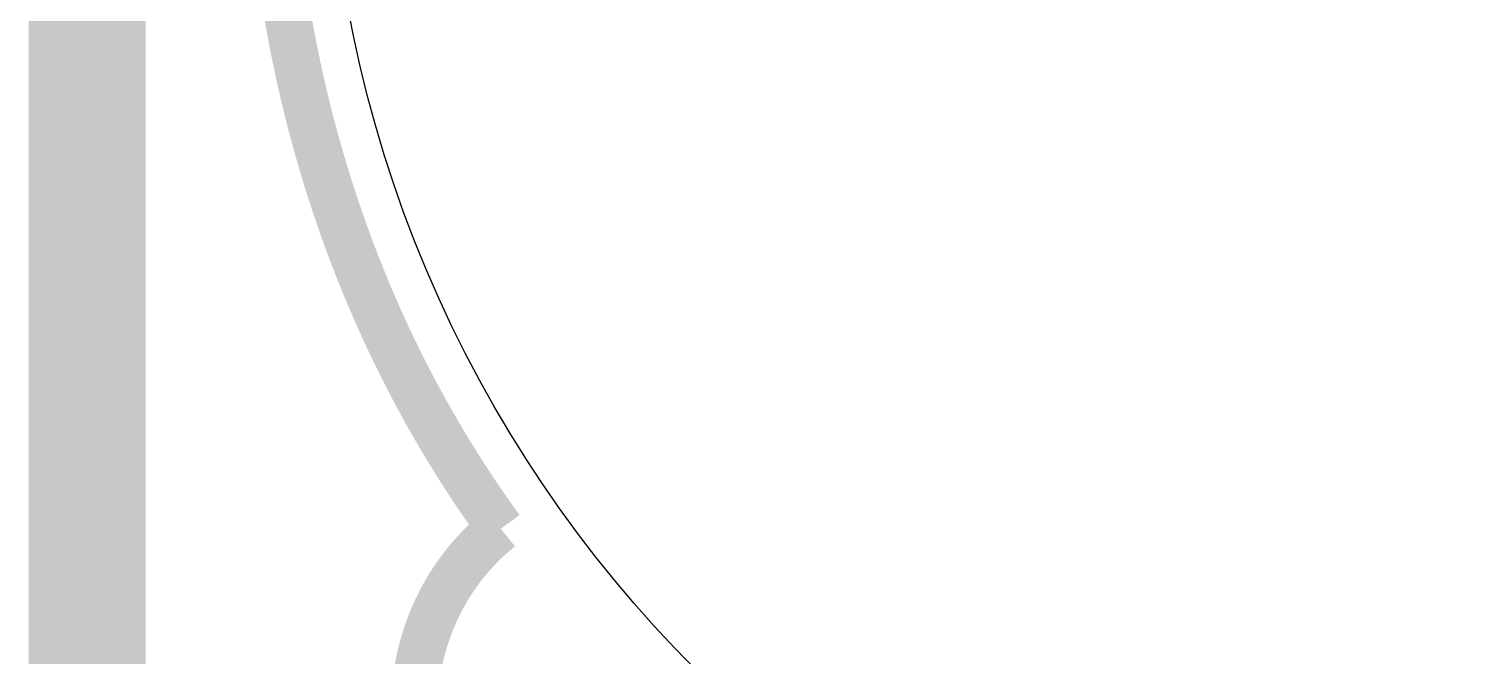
# Model space of a CAD drawing. Header units: inches. Extents: x 15 to 148, y 10 to 111.
# Drawn here: x 141.981 to 142.535, y 101.795 to 102.037 of the extents above; entities that cross this region are included whole.
import ezdxf

# ---------------------------------------------------------------- set-up
doc = ezdxf.new("R2010")
doc.units = ezdxf.units.IN
doc.header["$MEASUREMENT"] = 0
doc.layers.add('BLK_12AWG', color=7, linetype='Continuous')

# ---------------------------------------------------------------- blocks, each defined once
blk = doc.blocks.new('CEGHSD')
at = {"const_width": 0.008}
for points in [[(136.3644956324227, 102.0403390034614), (136.3644956324227, 100.6072680034614)], [(136.3644956324227, 102.0403390034614), (136.3644956324227, 100.6072680034614)], [(136.3644956324227, 102.0403390034614), (136.3644956324227, 100.6072680034614)], [(136.3706366324227, 101.3135680034614), (136.3706366324227, 101.7844340034614)], [(136.3706366324227, 101.3135680034614), (136.3706366324227, 101.7844340034614)], [(136.3706366324227, 101.3135680034614), (136.3706366324227, 101.7844340034614)], [(136.3764716324227, 101.6596230034614), (136.3764716324227, 100.2029300034614)], [(136.3764716324227, 101.6596230034614), (136.3764716324227, 100.2029300034614)], [(136.3764716324227, 101.6596230034614), (136.3764716324227, 100.2029300034614)], [(136.4411746324227, 101.4211240034614), (136.4410266324227, 101.4213270034614), (136.4408786324227, 101.4215300034614), (136.4407316324227, 101.4217340034614), (136.4405846324227, 101.4219380034614), (136.4404376324227, 101.4221420034614), (136.4402906324227, 101.4223460034614), (136.4401446324227, 101.4225500034614), (136.4399986324227, 101.4227550034614), (136.4398526324227, 101.4229600034614), (136.4397066324227, 101.4231650034614), (136.4395606324227, 101.4233700034614), (136.4394156324227, 101.4235760034614), (136.4391256324227, 101.4239880034614), (136.4388376324227, 101.4244000034614), (136.4386936324227, 101.4246070034614), (136.4385496324227, 101.4248140034614), (136.4384066324227, 101.4250210034614), (136.4382626324227, 101.4252280034614), (136.4381196324227, 101.4254360034614), (136.4379766324227, 101.4256440034614), (136.4378346324227, 101.4258520034614), (136.4376926324227, 101.4260600034614), (136.4375506324227, 101.4262680034614), (136.4374086324227, 101.4264770034614), (136.4372676324227, 101.4266860034614), (136.4371256324227, 101.4268950034614), (136.4369846324227, 101.4271040034614), (136.4368436324227, 101.4273140034614), (136.4367036324227, 101.4275240034614), (136.4365636324227, 101.4277330034614), (136.4362836324227, 101.4281540034614), (136.4360046324227, 101.4285760034614), (136.4358656324227, 101.4287870034614), (136.4357266324227, 101.4289980034614), (136.4355886324227, 101.4292090034614), (136.4354506324227, 101.4294210034614), (136.4353126324227, 101.4296330034614), (136.4351746324227, 101.4298450034614), (136.4350376324227, 101.4300570034614), (136.4348996324227, 101.4302700034614), (136.4347626324227, 101.4304830034614), (136.4346266324227, 101.4306960034614), (136.4344896324227, 101.4309090034614), (136.4343536324227, 101.4311220034614), (136.4342176324227, 101.4313360034614), (136.4340816324227, 101.4315500034614), (136.4339466324227, 101.4317640034614), (136.4338116324227, 101.4319780034614), (136.4336766324227, 101.4321930034614), (136.4335416324227, 101.4324080034614), (136.4334066324227, 101.4326230034614), (136.4332726324227, 101.4328380034614), (136.4330046324227, 101.4332690034614), (136.4327386324227, 101.4337000034614), (136.4326056324227, 101.4339160034614), (136.4324736324227, 101.4341330034614), (136.4323406324227, 101.4343500034614), (136.4322086324227, 101.4345660034614), (136.4320766324227, 101.4347830034614), (136.4319456324227, 101.4350010034614), (136.4318136324227, 101.4352180034614), (136.4316826324227, 101.4354360034614), (136.4315516324227, 101.4356540034614), (136.4314216324227, 101.4358720034614), (136.4312906324227, 101.4360900034614), (136.4311606324227, 101.4363090034614), (136.4309016324227, 101.4367460034614), (136.4306426324227, 101.4371850034614), (136.4305136324227, 101.4374040034614), (136.4303856324227, 101.4376240034614), (136.4302576324227, 101.4378440034614), (136.4301296324227, 101.4380640034614), (136.4300016324227, 101.4382850034614), (136.4298746324227, 101.4385050034614), (136.4297466324227, 101.4387260034614), (136.4296196324227, 101.4389470034614), (136.4294936324227, 101.4391680034614), (136.4293666324227, 101.4393900034614), (136.4291146324227, 101.4398330034614), (136.4289886324227, 101.4400550034614), (136.4288636324227, 101.4402770034614), (136.4287386324227, 101.4405000034614), (136.4286136324227, 101.4407220034614), (136.4284886324227, 101.4409450034614), (136.4283636324227, 101.4411680034614), (136.4282396324227, 101.4413910034614), (136.4281156324227, 101.4416150034614), (136.4279926324227, 101.4418390034614), (136.4278696324227, 101.4420620034614), (136.4277456324227, 101.4422860034614), (136.4276236324227, 101.4425110034614), (136.4273786324227, 101.4429600034614), (136.4271346324227, 101.4434090034614), (136.4270136324227, 101.4436350034614), (136.4268916324227, 101.4438600034614), (136.4267716324227, 101.4440860034614), (136.4266506324227, 101.4443120034614), (136.4265296324227, 101.4445380034614), (136.4264096324227, 101.4447640034614), (136.4262896324227, 101.4449900034614), (136.4261696324227, 101.4452170034614), (136.4259316324227, 101.4456710034614), (136.4256936324227, 101.4461260034614), (136.4255756324227, 101.4463530034614), (136.4254576324227, 101.4465810034614), (136.4253396324227, 101.4468090034614), (136.4252226324227, 101.4470370034614), (136.4251046324227, 101.4472660034614), (136.4249886324227, 101.4474940034614), (136.4248716324227, 101.4477230034614), (136.4247546324227, 101.4479520034614), (136.4246386324227, 101.4481810034614), (136.4245226324227, 101.4484110034614), (136.4244066324227, 101.4486400034614), (136.4242916324227, 101.4488700034614), (136.4241766324227, 101.4491000034614), (136.4240616324227, 101.4493300034614), (136.4239476324227, 101.4495610034614), (136.4238326324227, 101.4497910034614), (136.4236046324227, 101.4502530034614), (136.4233776324227, 101.4507150034614), (136.4232646324227, 101.4509460034614), (136.4231526324227, 101.4511780034614), (136.4230396324227, 101.4514100034614), (136.4229276324227, 101.4516420034614), (136.4227036324227, 101.4521070034614), (136.4224816324227, 101.4525720034614), (136.4223706324227, 101.4528050034614), (136.4222606324227, 101.4530390034614), (136.4221496324227, 101.4532720034614), (136.4220396324227, 101.4535050034614), (136.4218206324227, 101.4539740034614), (136.4216026324227, 101.4544420034614), (136.4214936324227, 101.4546760034614), (136.4213856324227, 101.4549110034614), (136.4212766324227, 101.4551460034614), (136.4211696324227, 101.4553810034614), (136.4210616324227, 101.4556160034614), (136.4209546324227, 101.4558520034614), (136.4208476324227, 101.4560880034614), (136.4207406324227, 101.4563240034614), (136.4206346324227, 101.4565590034614), (136.4205276324227, 101.4567960034614), (136.4204216324227, 101.4570320034614), (136.4203156324227, 101.4572680034614), (136.4201056324227, 101.4577420034614), (136.4198956324227, 101.4582170034614), (136.4197916324227, 101.4584540034614), (136.4196876324227, 101.4586920034614), (136.4195846324227, 101.4589300034614), (136.4194806324227, 101.4591680034614), (136.4193776324227, 101.4594060034614), (136.4192746324227, 101.4596440034614), (136.4191716324227, 101.4598830034614), (136.4190696324227, 101.4601220034614), (136.4189676324227, 101.4603610034614), (136.4188656324227, 101.4606000034614), (136.4187636324227, 101.4608390034614), (136.4186626324227, 101.4610790034614), (136.4184606324227, 101.4615580034614), (136.4182606324227, 101.4620390034614), (136.4181606324227, 101.4622790034614), (136.4180606324227, 101.4625200034614), (136.4179616324227, 101.4627600034614), (136.4178626324227, 101.4630010034614), (136.4176646324227, 101.4634840034614), (136.4174686324227, 101.4639670034614), (136.4172736324227, 101.4644510034614), (136.4170796324227, 101.4649350034614), (136.4169826324227, 101.4651780034614), (136.4168866324227, 101.4654200034614), (136.4167906324227, 101.4656630034614), (136.4166946324227, 101.4659060034614), (136.4165996324227, 101.4661500034614), (136.4165046324227, 101.4663930034614), (136.4164096324227, 101.4666370034614), (136.4163146324227, 101.4668800034614), (136.4162206324227, 101.4671240034614), (136.4161266324227, 101.4673680034614), (136.4160326324227, 101.4676130034614), (136.4159386324227, 101.4678570034614), (136.4157526324227, 101.4683470034614), (136.4155676324227, 101.4688370034614), (136.4153836324227, 101.4693270034614), (136.4152016324227, 101.4698190034614), (136.4151106324227, 101.4700650034614), (136.4150196324227, 101.4703110034614), (136.4149286324227, 101.4705570034614), (136.4148386324227, 101.4708040034614), (136.4147496324227, 101.4710510034614), (136.4146596324227, 101.4712980034614), (136.4145706324227, 101.4715450034614), (136.4144816324227, 101.4717920034614), (136.4143926324227, 101.4720390034614), (136.4143046324227, 101.4722870034614), (136.4142156324227, 101.4725350034614), (136.4141286324227, 101.4727820034614), (136.4140406324227, 101.4730300034614), (136.4139536324227, 101.4732790034614), (136.4138666324227, 101.4735270034614), (136.4137796324227, 101.4737760034614), (136.4136936324227, 101.4740240034614), (136.4136076324227, 101.4742730034614), (136.4135216324227, 101.4745220034614), (136.4134356324227, 101.4747710034614), (136.4133506324227, 101.4750210034614), (136.4132656324227, 101.4752700034614), (136.4131806324227, 101.4755200034614), (136.4130966324227, 101.4757700034614), (136.4129286324227, 101.4762700034614), (136.4127616324227, 101.4767710034614), (136.4126786324227, 101.4770220034614), (136.4125956324227, 101.4772720034614), (136.4125136324227, 101.4775240034614), (136.4124316324227, 101.4777750034614), (136.4123496324227, 101.4780260034614), (136.4122676324227, 101.4782770034614), (136.4121866324227, 101.4785290034614), (136.4121056324227, 101.4787810034614), (136.4119446324227, 101.4792850034614), (136.4117846324227, 101.4797900034614), (136.4117046324227, 101.4800430034614), (136.4116256324227, 101.4802960034614), (136.4115466324227, 101.4805480034614), (136.4114676324227, 101.4808020034614), (136.4113116324227, 101.4813080034614), (136.4112346324227, 101.4815620034614), (136.4111566324227, 101.4818160034614), (136.4110796324227, 101.4820700034614), (136.4110026324227, 101.4823240034614), (136.4108496324227, 101.4828320034614), (136.4107736324227, 101.4830870034614), (136.4106976324227, 101.4833420034614), (136.4106216324227, 101.4835960034614), (136.4105466324227, 101.4838520034614), (136.4104716324227, 101.4841070034614), (136.4103976324227, 101.4843620034614), (136.4103236324227, 101.4846180034614), (136.4102496324227, 101.4848730034614), (136.4101756324227, 101.4851290034614), (136.4101026324227, 101.4853850034614), (136.4100286324227, 101.4856410034614), (136.4099566324227, 101.4858970034614), (136.4098116324227, 101.4864100034614), (136.4096676324227, 101.4869240034614), (136.4095966324227, 101.4871810034614), (136.4095256324227, 101.4874380034614), (136.4094546324227, 101.4876960034614), (136.4093846324227, 101.4879530034614), (136.4092436324227, 101.4884680034614), (136.4091046324227, 101.4889850034614), (136.4090366324227, 101.4892430034614), (136.4089676324227, 101.4895010034614), (136.4088996324227, 101.4897600034614), (136.4088306324227, 101.4900180034614), (136.4087636324227, 101.4902770034614), (136.4086956324227, 101.4905370034614), (136.4085616324227, 101.4910550034614), (136.4084946324227, 101.4913140034614), (136.4084286324227, 101.4915740034614), (136.4083626324227, 101.4918340034614), (136.4082966324227, 101.4920940034614), (136.4081656324227, 101.4926140034614), (136.4080366324227, 101.4931350034614), (136.4079726324227, 101.4933960034614), (136.4079086324227, 101.4936560034614), (136.4078446324227, 101.4939170034614), (136.4077816324227, 101.4941780034614), (136.4076556324227, 101.4947010034614), (136.4075306324227, 101.4952240034614), (136.4074076324227, 101.4957480034614), (136.4072856324227, 101.4962720034614), (136.4072246324227, 101.4965350034614), (136.4071646324227, 101.4967970034614), (136.4071046324227, 101.4970600034614), (136.4070446324227, 101.4973230034614), (136.4069256324227, 101.4978490034614), (136.4068676324227, 101.4981120034614), (136.4068086324227, 101.4983760034614), (136.4067506324227, 101.4986390034614), (136.4066926324227, 101.4989030034614), (136.4066346324227, 101.4991660034614), (136.4065766324227, 101.4994310034614), (136.4064636324227, 101.4999590034614), (136.4064066324227, 101.5002240034614), (136.4063506324227, 101.5004880034614), (136.4062396324227, 101.5010170034614), (136.4061846324227, 101.5012820034614), (136.4061296324227, 101.5015480034614), (136.4060746324227, 101.5018130034614), (136.4060206324227, 101.5020780034614), (136.4059666324227, 101.5023440034614), (136.4059126324227, 101.5026090034614), (136.4058596324227, 101.5028750034614), (136.4058066324227, 101.5031410034614), (136.4057536324227, 101.5034070034614), (136.4057006324227, 101.5036730034614), (136.4055966324227, 101.5042060034614), (136.4054936324227, 101.5047400034614), (136.4054436324227, 101.5050070034614), (136.4053926324227, 101.5052740034614), (136.4053416324227, 101.5055400034614), (136.4052916324227, 101.5058080034614), (136.4052426324227, 101.5060760034614), (136.4051926324227, 101.5063430034614), (136.4051436324227, 101.5066110034614), (136.4050946324227, 101.5068790034614), (136.4049976324227, 101.5074140034614), (136.4049026324227, 101.5079510034614), (136.4048086324227, 101.5084890034614), (136.4047156324227, 101.5090260034614), (136.4046696324227, 101.5092950034614), (136.4046236324227, 101.5095640034614), (136.4045786324227, 101.5098330034614), (136.4045326324227, 101.5101030034614), (136.4044886324227, 101.5103720034614), (136.4044436324227, 101.5106420034614)], [(136.4411746324227, 101.4211240034614), (136.4410266324227, 101.4213270034614), (136.4408786324227, 101.4215300034614), (136.4407316324227, 101.4217340034614), (136.4405846324227, 101.4219380034614), (136.4404376324227, 101.4221420034614), (136.4402906324227, 101.4223460034614), (136.4401446324227, 101.4225500034614), (136.4399986324227, 101.4227550034614), (136.4398526324227, 101.4229600034614), (136.4397066324227, 101.4231650034614), (136.4395606324227, 101.4233700034614), (136.4394156324227, 101.4235760034614), (136.4391256324227, 101.4239880034614), (136.4388376324227, 101.4244000034614), (136.4386936324227, 101.4246070034614), (136.4385496324227, 101.4248140034614), (136.4384066324227, 101.4250210034614), (136.4382626324227, 101.4252280034614), (136.4381196324227, 101.4254360034614), (136.4379766324227, 101.4256440034614), (136.4378346324227, 101.4258520034614), (136.4376926324227, 101.4260600034614), (136.4375506324227, 101.4262680034614), (136.4374086324227, 101.4264770034614), (136.4372676324227, 101.4266860034614), (136.4371256324227, 101.4268950034614), (136.4369846324227, 101.4271040034614), (136.4368436324227, 101.4273140034614), (136.4367036324227, 101.4275240034614), (136.4365636324227, 101.4277330034614), (136.4362836324227, 101.4281540034614), (136.4360046324227, 101.4285760034614), (136.4358656324227, 101.4287870034614), (136.4357266324227, 101.4289980034614), (136.4355886324227, 101.4292090034614), (136.4354506324227, 101.4294210034614), (136.4353126324227, 101.4296330034614), (136.4351746324227, 101.4298450034614), (136.4350376324227, 101.4300570034614), (136.4348996324227, 101.4302700034614), (136.4347626324227, 101.4304830034614), (136.4346266324227, 101.4306960034614), (136.4344896324227, 101.4309090034614), (136.4343536324227, 101.4311220034614), (136.4342176324227, 101.4313360034614), (136.4340816324227, 101.4315500034614), (136.4339466324227, 101.4317640034614), (136.4338116324227, 101.4319780034614), (136.4336766324227, 101.4321930034614), (136.4335416324227, 101.4324080034614), (136.4334066324227, 101.4326230034614), (136.4332726324227, 101.4328380034614), (136.4330046324227, 101.4332690034614), (136.4327386324227, 101.4337000034614), (136.4326056324227, 101.4339160034614), (136.4324736324227, 101.4341330034614), (136.4323406324227, 101.4343500034614), (136.4322086324227, 101.4345660034614), (136.4320766324227, 101.4347830034614), (136.4319456324227, 101.4350010034614), (136.4318136324227, 101.4352180034614), (136.4316826324227, 101.4354360034614), (136.4315516324227, 101.4356540034614), (136.4314216324227, 101.4358720034614), (136.4312906324227, 101.4360900034614), (136.4311606324227, 101.4363090034614), (136.4309016324227, 101.4367460034614), (136.4306426324227, 101.4371850034614), (136.4305136324227, 101.4374040034614), (136.4303856324227, 101.4376240034614), (136.4302576324227, 101.4378440034614), (136.4301296324227, 101.4380640034614), (136.4300016324227, 101.4382850034614), (136.4298746324227, 101.4385050034614), (136.4297466324227, 101.4387260034614), (136.4296196324227, 101.4389470034614), (136.4294936324227, 101.4391680034614), (136.4293666324227, 101.4393900034614), (136.4291146324227, 101.4398330034614), (136.4289886324227, 101.4400550034614), (136.4288636324227, 101.4402770034614), (136.4287386324227, 101.4405000034614), (136.4286136324227, 101.4407220034614), (136.4284886324227, 101.4409450034614), (136.4283636324227, 101.4411680034614), (136.4282396324227, 101.4413910034614), (136.4281156324227, 101.4416150034614), (136.4279926324227, 101.4418390034614), (136.4278696324227, 101.4420620034614), (136.4277456324227, 101.4422860034614), (136.4276236324227, 101.4425110034614), (136.4273786324227, 101.4429600034614), (136.4271346324227, 101.4434090034614), (136.4270136324227, 101.4436350034614), (136.4268916324227, 101.4438600034614), (136.4267716324227, 101.4440860034614), (136.4266506324227, 101.4443120034614), (136.4265296324227, 101.4445380034614), (136.4264096324227, 101.4447640034614), (136.4262896324227, 101.4449900034614), (136.4261696324227, 101.4452170034614), (136.4259316324227, 101.4456710034614), (136.4256936324227, 101.4461260034614), (136.4255756324227, 101.4463530034614), (136.4254576324227, 101.4465810034614), (136.4253396324227, 101.4468090034614), (136.4252226324227, 101.4470370034614), (136.4251046324227, 101.4472660034614), (136.4249886324227, 101.4474940034614), (136.4248716324227, 101.4477230034614), (136.4247546324227, 101.4479520034614), (136.4246386324227, 101.4481810034614), (136.4245226324227, 101.4484110034614), (136.4244066324227, 101.4486400034614), (136.4242916324227, 101.4488700034614), (136.4241766324227, 101.4491000034614), (136.4240616324227, 101.4493300034614), (136.4239476324227, 101.4495610034614), (136.4238326324227, 101.4497910034614), (136.4236046324227, 101.4502530034614), (136.4233776324227, 101.4507150034614), (136.4232646324227, 101.4509460034614), (136.4231526324227, 101.4511780034614), (136.4230396324227, 101.4514100034614), (136.4229276324227, 101.4516420034614), (136.4227036324227, 101.4521070034614), (136.4224816324227, 101.4525720034614), (136.4223706324227, 101.4528050034614), (136.4222606324227, 101.4530390034614), (136.4221496324227, 101.4532720034614), (136.4220396324227, 101.4535050034614), (136.4218206324227, 101.4539740034614), (136.4216026324227, 101.4544420034614), (136.4214936324227, 101.4546760034614), (136.4213856324227, 101.4549110034614), (136.4212766324227, 101.4551460034614), (136.4211696324227, 101.4553810034614), (136.4210616324227, 101.4556160034614), (136.4209546324227, 101.4558520034614), (136.4208476324227, 101.4560880034614), (136.4207406324227, 101.4563240034614), (136.4206346324227, 101.4565590034614), (136.4205276324227, 101.4567960034614), (136.4204216324227, 101.4570320034614), (136.4203156324227, 101.4572680034614), (136.4201056324227, 101.4577420034614), (136.4198956324227, 101.4582170034614), (136.4197916324227, 101.4584540034614), (136.4196876324227, 101.4586920034614), (136.4195846324227, 101.4589300034614), (136.4194806324227, 101.4591680034614), (136.4193776324227, 101.4594060034614), (136.4192746324227, 101.4596440034614), (136.4191716324227, 101.4598830034614), (136.4190696324227, 101.4601220034614), (136.4189676324227, 101.4603610034614), (136.4188656324227, 101.4606000034614), (136.4187636324227, 101.4608390034614), (136.4186626324227, 101.4610790034614), (136.4184606324227, 101.4615580034614), (136.4182606324227, 101.4620390034614), (136.4181606324227, 101.4622790034614), (136.4180606324227, 101.4625200034614), (136.4179616324227, 101.4627600034614), (136.4178626324227, 101.4630010034614), (136.4176646324227, 101.4634840034614), (136.4174686324227, 101.4639670034614), (136.4172736324227, 101.4644510034614), (136.4170796324227, 101.4649350034614), (136.4169826324227, 101.4651780034614), (136.4168866324227, 101.4654200034614), (136.4167906324227, 101.4656630034614), (136.4166946324227, 101.4659060034614), (136.4165996324227, 101.4661500034614), (136.4165046324227, 101.4663930034614), (136.4164096324227, 101.4666370034614), (136.4163146324227, 101.4668800034614), (136.4162206324227, 101.4671240034614), (136.4161266324227, 101.4673680034614), (136.4160326324227, 101.4676130034614), (136.4159386324227, 101.4678570034614), (136.4157526324227, 101.4683470034614), (136.4155676324227, 101.4688370034614), (136.4153836324227, 101.4693270034614), (136.4152016324227, 101.4698190034614), (136.4151106324227, 101.4700650034614), (136.4150196324227, 101.4703110034614), (136.4149286324227, 101.4705570034614), (136.4148386324227, 101.4708040034614), (136.4147496324227, 101.4710510034614), (136.4146596324227, 101.4712980034614), (136.4145706324227, 101.4715450034614), (136.4144816324227, 101.4717920034614), (136.4143926324227, 101.4720390034614), (136.4143046324227, 101.4722870034614), (136.4142156324227, 101.4725350034614), (136.4141286324227, 101.4727820034614), (136.4140406324227, 101.4730300034614), (136.4139536324227, 101.4732790034614), (136.4138666324227, 101.4735270034614), (136.4137796324227, 101.4737760034614), (136.4136936324227, 101.4740240034614), (136.4136076324227, 101.4742730034614), (136.4135216324227, 101.4745220034614), (136.4134356324227, 101.4747710034614), (136.4133506324227, 101.4750210034614), (136.4132656324227, 101.4752700034614), (136.4131806324227, 101.4755200034614), (136.4130966324227, 101.4757700034614), (136.4129286324227, 101.4762700034614), (136.4127616324227, 101.4767710034614), (136.4126786324227, 101.4770220034614), (136.4125956324227, 101.4772720034614), (136.4125136324227, 101.4775240034614), (136.4124316324227, 101.4777750034614), (136.4123496324227, 101.4780260034614), (136.4122676324227, 101.4782770034614), (136.4121866324227, 101.4785290034614), (136.4121056324227, 101.4787810034614), (136.4119446324227, 101.4792850034614), (136.4117846324227, 101.4797900034614), (136.4117046324227, 101.4800430034614), (136.4116256324227, 101.4802960034614), (136.4115466324227, 101.4805480034614), (136.4114676324227, 101.4808020034614), (136.4113116324227, 101.4813080034614), (136.4112346324227, 101.4815620034614), (136.4111566324227, 101.4818160034614), (136.4110796324227, 101.4820700034614), (136.4110026324227, 101.4823240034614), (136.4108496324227, 101.4828320034614), (136.4107736324227, 101.4830870034614), (136.4106976324227, 101.4833420034614), (136.4106216324227, 101.4835960034614), (136.4105466324227, 101.4838520034614), (136.4104716324227, 101.4841070034614), (136.4103976324227, 101.4843620034614), (136.4103236324227, 101.4846180034614), (136.4102496324227, 101.4848730034614), (136.4101756324227, 101.4851290034614), (136.4101026324227, 101.4853850034614), (136.4100286324227, 101.4856410034614), (136.4099566324227, 101.4858970034614), (136.4098116324227, 101.4864100034614), (136.4096676324227, 101.4869240034614), (136.4095966324227, 101.4871810034614), (136.4095256324227, 101.4874380034614), (136.4094546324227, 101.4876960034614), (136.4093846324227, 101.4879530034614), (136.4092436324227, 101.4884680034614), (136.4091046324227, 101.4889850034614), (136.4090366324227, 101.4892430034614), (136.4089676324227, 101.4895010034614), (136.4088996324227, 101.4897600034614), (136.4088306324227, 101.4900180034614), (136.4087636324227, 101.4902770034614), (136.4086956324227, 101.4905370034614), (136.4085616324227, 101.4910550034614), (136.4084946324227, 101.4913140034614), (136.4084286324227, 101.4915740034614), (136.4083626324227, 101.4918340034614), (136.4082966324227, 101.4920940034614), (136.4081656324227, 101.4926140034614), (136.4080366324227, 101.4931350034614), (136.4079726324227, 101.4933960034614), (136.4079086324227, 101.4936560034614), (136.4078446324227, 101.4939170034614), (136.4077816324227, 101.4941780034614), (136.4076556324227, 101.4947010034614), (136.4075306324227, 101.4952240034614), (136.4074076324227, 101.4957480034614), (136.4072856324227, 101.4962720034614), (136.4072246324227, 101.4965350034614), (136.4071646324227, 101.4967970034614), (136.4071046324227, 101.4970600034614), (136.4070446324227, 101.4973230034614), (136.4069256324227, 101.4978490034614), (136.4068676324227, 101.4981120034614), (136.4068086324227, 101.4983760034614), (136.4067506324227, 101.4986390034614), (136.4066926324227, 101.4989030034614), (136.4066346324227, 101.4991660034614), (136.4065766324227, 101.4994310034614), (136.4064636324227, 101.4999590034614), (136.4064066324227, 101.5002240034614), (136.4063506324227, 101.5004880034614), (136.4062396324227, 101.5010170034614), (136.4061846324227, 101.5012820034614), (136.4061296324227, 101.5015480034614), (136.4060746324227, 101.5018130034614), (136.4060206324227, 101.5020780034614), (136.4059666324227, 101.5023440034614), (136.4059126324227, 101.5026090034614), (136.4058596324227, 101.5028750034614), (136.4058066324227, 101.5031410034614), (136.4057536324227, 101.5034070034614), (136.4057006324227, 101.5036730034614), (136.4055966324227, 101.5042060034614), (136.4054936324227, 101.5047400034614), (136.4054436324227, 101.5050070034614), (136.4053926324227, 101.5052740034614), (136.4053416324227, 101.5055400034614), (136.4052916324227, 101.5058080034614), (136.4052426324227, 101.5060760034614), (136.4051926324227, 101.5063430034614), (136.4051436324227, 101.5066110034614), (136.4050946324227, 101.5068790034614), (136.4049976324227, 101.5074140034614), (136.4049026324227, 101.5079510034614), (136.4048086324227, 101.5084890034614), (136.4047156324227, 101.5090260034614), (136.4046696324227, 101.5092950034614), (136.4046236324227, 101.5095640034614), (136.4045786324227, 101.5098330034614), (136.4045326324227, 101.5101030034614), (136.4044886324227, 101.5103720034614), (136.4044436324227, 101.5106420034614)], [(136.4411746324227, 101.4211240034614), (136.4410266324227, 101.4213270034614), (136.4408786324227, 101.4215300034614), (136.4407316324227, 101.4217340034614), (136.4405846324227, 101.4219380034614), (136.4404376324227, 101.4221420034614), (136.4402906324227, 101.4223460034614), (136.4401446324227, 101.4225500034614), (136.4399986324227, 101.4227550034614), (136.4398526324227, 101.4229600034614), (136.4397066324227, 101.4231650034614), (136.4395606324227, 101.4233700034614), (136.4394156324227, 101.4235760034614), (136.4391256324227, 101.4239880034614), (136.4388376324227, 101.4244000034614), (136.4386936324227, 101.4246070034614), (136.4385496324227, 101.4248140034614), (136.4384066324227, 101.4250210034614), (136.4382626324227, 101.4252280034614), (136.4381196324227, 101.4254360034614), (136.4379766324227, 101.4256440034614), (136.4378346324227, 101.4258520034614), (136.4376926324227, 101.4260600034614), (136.4375506324227, 101.4262680034614), (136.4374086324227, 101.4264770034614), (136.4372676324227, 101.4266860034614), (136.4371256324227, 101.4268950034614), (136.4369846324227, 101.4271040034614), (136.4368436324227, 101.4273140034614), (136.4367036324227, 101.4275240034614), (136.4365636324227, 101.4277330034614), (136.4362836324227, 101.4281540034614), (136.4360046324227, 101.4285760034614), (136.4358656324227, 101.4287870034614), (136.4357266324227, 101.4289980034614), (136.4355886324227, 101.4292090034614), (136.4354506324227, 101.4294210034614), (136.4353126324227, 101.4296330034614), (136.4351746324227, 101.4298450034614), (136.4350376324227, 101.4300570034614), (136.4348996324227, 101.4302700034614), (136.4347626324227, 101.4304830034614), (136.4346266324227, 101.4306960034614), (136.4344896324227, 101.4309090034614), (136.4343536324227, 101.4311220034614), (136.4342176324227, 101.4313360034614), (136.4340816324227, 101.4315500034614), (136.4339466324227, 101.4317640034614), (136.4338116324227, 101.4319780034614), (136.4336766324227, 101.4321930034614), (136.4335416324227, 101.4324080034614), (136.4334066324227, 101.4326230034614), (136.4332726324227, 101.4328380034614), (136.4330046324227, 101.4332690034614), (136.4327386324227, 101.4337000034614), (136.4326056324227, 101.4339160034614), (136.4324736324227, 101.4341330034614), (136.4323406324227, 101.4343500034614), (136.4322086324227, 101.4345660034614), (136.4320766324227, 101.4347830034614), (136.4319456324227, 101.4350010034614), (136.4318136324227, 101.4352180034614), (136.4316826324227, 101.4354360034614), (136.4315516324227, 101.4356540034614), (136.4314216324227, 101.4358720034614), (136.4312906324227, 101.4360900034614), (136.4311606324227, 101.4363090034614), (136.4309016324227, 101.4367460034614), (136.4306426324227, 101.4371850034614), (136.4305136324227, 101.4374040034614), (136.4303856324227, 101.4376240034614), (136.4302576324227, 101.4378440034614), (136.4301296324227, 101.4380640034614), (136.4300016324227, 101.4382850034614), (136.4298746324227, 101.4385050034614), (136.4297466324227, 101.4387260034614), (136.4296196324227, 101.4389470034614), (136.4294936324227, 101.4391680034614), (136.4293666324227, 101.4393900034614), (136.4291146324227, 101.4398330034614), (136.4289886324227, 101.4400550034614), (136.4288636324227, 101.4402770034614), (136.4287386324227, 101.4405000034614), (136.4286136324227, 101.4407220034614), (136.4284886324227, 101.4409450034614), (136.4283636324227, 101.4411680034614), (136.4282396324227, 101.4413910034614), (136.4281156324227, 101.4416150034614), (136.4279926324227, 101.4418390034614), (136.4278696324227, 101.4420620034614), (136.4277456324227, 101.4422860034614), (136.4276236324227, 101.4425110034614), (136.4273786324227, 101.4429600034614), (136.4271346324227, 101.4434090034614), (136.4270136324227, 101.4436350034614), (136.4268916324227, 101.4438600034614), (136.4267716324227, 101.4440860034614), (136.4266506324227, 101.4443120034614), (136.4265296324227, 101.4445380034614), (136.4264096324227, 101.4447640034614), (136.4262896324227, 101.4449900034614), (136.4261696324227, 101.4452170034614), (136.4259316324227, 101.4456710034614), (136.4256936324227, 101.4461260034614), (136.4255756324227, 101.4463530034614), (136.4254576324227, 101.4465810034614), (136.4253396324227, 101.4468090034614), (136.4252226324227, 101.4470370034614), (136.4251046324227, 101.4472660034614), (136.4249886324227, 101.4474940034614), (136.4248716324227, 101.4477230034614), (136.4247546324227, 101.4479520034614), (136.4246386324227, 101.4481810034614), (136.4245226324227, 101.4484110034614), (136.4244066324227, 101.4486400034614), (136.4242916324227, 101.4488700034614), (136.4241766324227, 101.4491000034614), (136.4240616324227, 101.4493300034614), (136.4239476324227, 101.4495610034614), (136.4238326324227, 101.4497910034614), (136.4236046324227, 101.4502530034614), (136.4233776324227, 101.4507150034614), (136.4232646324227, 101.4509460034614), (136.4231526324227, 101.4511780034614), (136.4230396324227, 101.4514100034614), (136.4229276324227, 101.4516420034614), (136.4227036324227, 101.4521070034614), (136.4224816324227, 101.4525720034614), (136.4223706324227, 101.4528050034614), (136.4222606324227, 101.4530390034614), (136.4221496324227, 101.4532720034614), (136.4220396324227, 101.4535050034614), (136.4218206324227, 101.4539740034614), (136.4216026324227, 101.4544420034614), (136.4214936324227, 101.4546760034614), (136.4213856324227, 101.4549110034614), (136.4212766324227, 101.4551460034614), (136.4211696324227, 101.4553810034614), (136.4210616324227, 101.4556160034614), (136.4209546324227, 101.4558520034614), (136.4208476324227, 101.4560880034614), (136.4207406324227, 101.4563240034614), (136.4206346324227, 101.4565590034614), (136.4205276324227, 101.4567960034614), (136.4204216324227, 101.4570320034614), (136.4203156324227, 101.4572680034614), (136.4201056324227, 101.4577420034614), (136.4198956324227, 101.4582170034614), (136.4197916324227, 101.4584540034614), (136.4196876324227, 101.4586920034614), (136.4195846324227, 101.4589300034614), (136.4194806324227, 101.4591680034614), (136.4193776324227, 101.4594060034614), (136.4192746324227, 101.4596440034614), (136.4191716324227, 101.4598830034614), (136.4190696324227, 101.4601220034614), (136.4189676324227, 101.4603610034614), (136.4188656324227, 101.4606000034614), (136.4187636324227, 101.4608390034614), (136.4186626324227, 101.4610790034614), (136.4184606324227, 101.4615580034614), (136.4182606324227, 101.4620390034614), (136.4181606324227, 101.4622790034614), (136.4180606324227, 101.4625200034614), (136.4179616324227, 101.4627600034614), (136.4178626324227, 101.4630010034614), (136.4176646324227, 101.4634840034614), (136.4174686324227, 101.4639670034614), (136.4172736324227, 101.4644510034614), (136.4170796324227, 101.4649350034614), (136.4169826324227, 101.4651780034614), (136.4168866324227, 101.4654200034614), (136.4167906324227, 101.4656630034614), (136.4166946324227, 101.4659060034614), (136.4165996324227, 101.4661500034614), (136.4165046324227, 101.4663930034614), (136.4164096324227, 101.4666370034614), (136.4163146324227, 101.4668800034614), (136.4162206324227, 101.4671240034614), (136.4161266324227, 101.4673680034614), (136.4160326324227, 101.4676130034614), (136.4159386324227, 101.4678570034614), (136.4157526324227, 101.4683470034614), (136.4155676324227, 101.4688370034614), (136.4153836324227, 101.4693270034614), (136.4152016324227, 101.4698190034614), (136.4151106324227, 101.4700650034614), (136.4150196324227, 101.4703110034614), (136.4149286324227, 101.4705570034614), (136.4148386324227, 101.4708040034614), (136.4147496324227, 101.4710510034614), (136.4146596324227, 101.4712980034614), (136.4145706324227, 101.4715450034614), (136.4144816324227, 101.4717920034614), (136.4143926324227, 101.4720390034614), (136.4143046324227, 101.4722870034614), (136.4142156324227, 101.4725350034614), (136.4141286324227, 101.4727820034614), (136.4140406324227, 101.4730300034614), (136.4139536324227, 101.4732790034614), (136.4138666324227, 101.4735270034614), (136.4137796324227, 101.4737760034614), (136.4136936324227, 101.4740240034614), (136.4136076324227, 101.4742730034614), (136.4135216324227, 101.4745220034614), (136.4134356324227, 101.4747710034614), (136.4133506324227, 101.4750210034614), (136.4132656324227, 101.4752700034614), (136.4131806324227, 101.4755200034614), (136.4130966324227, 101.4757700034614), (136.4129286324227, 101.4762700034614), (136.4127616324227, 101.4767710034614), (136.4126786324227, 101.4770220034614), (136.4125956324227, 101.4772720034614), (136.4125136324227, 101.4775240034614), (136.4124316324227, 101.4777750034614), (136.4123496324227, 101.4780260034614), (136.4122676324227, 101.4782770034614), (136.4121866324227, 101.4785290034614), (136.4121056324227, 101.4787810034614), (136.4119446324227, 101.4792850034614), (136.4117846324227, 101.4797900034614), (136.4117046324227, 101.4800430034614), (136.4116256324227, 101.4802960034614), (136.4115466324227, 101.4805480034614), (136.4114676324227, 101.4808020034614), (136.4113116324227, 101.4813080034614), (136.4112346324227, 101.4815620034614), (136.4111566324227, 101.4818160034614), (136.4110796324227, 101.4820700034614), (136.4110026324227, 101.4823240034614), (136.4108496324227, 101.4828320034614), (136.4107736324227, 101.4830870034614), (136.4106976324227, 101.4833420034614), (136.4106216324227, 101.4835960034614), (136.4105466324227, 101.4838520034614), (136.4104716324227, 101.4841070034614), (136.4103976324227, 101.4843620034614), (136.4103236324227, 101.4846180034614), (136.4102496324227, 101.4848730034614), (136.4101756324227, 101.4851290034614), (136.4101026324227, 101.4853850034614), (136.4100286324227, 101.4856410034614), (136.4099566324227, 101.4858970034614), (136.4098116324227, 101.4864100034614), (136.4096676324227, 101.4869240034614), (136.4095966324227, 101.4871810034614), (136.4095256324227, 101.4874380034614), (136.4094546324227, 101.4876960034614), (136.4093846324227, 101.4879530034614), (136.4092436324227, 101.4884680034614), (136.4091046324227, 101.4889850034614), (136.4090366324227, 101.4892430034614), (136.4089676324227, 101.4895010034614), (136.4088996324227, 101.4897600034614), (136.4088306324227, 101.4900180034614), (136.4087636324227, 101.4902770034614), (136.4086956324227, 101.4905370034614), (136.4085616324227, 101.4910550034614), (136.4084946324227, 101.4913140034614), (136.4084286324227, 101.4915740034614), (136.4083626324227, 101.4918340034614), (136.4082966324227, 101.4920940034614), (136.4081656324227, 101.4926140034614), (136.4080366324227, 101.4931350034614), (136.4079726324227, 101.4933960034614), (136.4079086324227, 101.4936560034614), (136.4078446324227, 101.4939170034614), (136.4077816324227, 101.4941780034614), (136.4076556324227, 101.4947010034614), (136.4075306324227, 101.4952240034614), (136.4074076324227, 101.4957480034614), (136.4072856324227, 101.4962720034614), (136.4072246324227, 101.4965350034614), (136.4071646324227, 101.4967970034614), (136.4071046324227, 101.4970600034614), (136.4070446324227, 101.4973230034614), (136.4069256324227, 101.4978490034614), (136.4068676324227, 101.4981120034614), (136.4068086324227, 101.4983760034614), (136.4067506324227, 101.4986390034614), (136.4066926324227, 101.4989030034614), (136.4066346324227, 101.4991660034614), (136.4065766324227, 101.4994310034614), (136.4064636324227, 101.4999590034614), (136.4064066324227, 101.5002240034614), (136.4063506324227, 101.5004880034614), (136.4062396324227, 101.5010170034614), (136.4061846324227, 101.5012820034614), (136.4061296324227, 101.5015480034614), (136.4060746324227, 101.5018130034614), (136.4060206324227, 101.5020780034614), (136.4059666324227, 101.5023440034614), (136.4059126324227, 101.5026090034614), (136.4058596324227, 101.5028750034614), (136.4058066324227, 101.5031410034614), (136.4057536324227, 101.5034070034614), (136.4057006324227, 101.5036730034614), (136.4055966324227, 101.5042060034614), (136.4054936324227, 101.5047400034614), (136.4054436324227, 101.5050070034614), (136.4053926324227, 101.5052740034614), (136.4053416324227, 101.5055400034614), (136.4052916324227, 101.5058080034614), (136.4052426324227, 101.5060760034614), (136.4051926324227, 101.5063430034614), (136.4051436324227, 101.5066110034614), (136.4050946324227, 101.5068790034614), (136.4049976324227, 101.5074140034614), (136.4049026324227, 101.5079510034614), (136.4048086324227, 101.5084890034614), (136.4047156324227, 101.5090260034614), (136.4046696324227, 101.5092950034614), (136.4046236324227, 101.5095640034614), (136.4045786324227, 101.5098330034614), (136.4045326324227, 101.5101030034614), (136.4044886324227, 101.5103720034614), (136.4044436324227, 101.5106420034614)], [(136.4410946324227, 101.4212200034614), (136.4409876324227, 101.4211330034614), (136.4408806324227, 101.4210460034614), (136.4407746324227, 101.4209590034614), (136.4406676324227, 101.4208720034614), (136.4405626324227, 101.4207840034614), (136.4404566324227, 101.4206960034614), (136.4403516324227, 101.4206070034614), (136.4402466324227, 101.4205180034614), (136.4401416324227, 101.4204290034614), (136.4400376324227, 101.4203400034614), (136.4399336324227, 101.4202500034614), (136.4398306324227, 101.4201600034614), (136.4397266324227, 101.4200690034614), (136.4396236324227, 101.4199780034614), (136.4395216324227, 101.4198870034614), (136.4394196324227, 101.4197950034614), (136.4393176324227, 101.4197030034614), (136.4392156324227, 101.4196110034614), (136.4391146324227, 101.4195180034614), (136.4390136324227, 101.4194250034614), (136.4389136324227, 101.4193320034614), (136.4388136324227, 101.4192380034614), (136.4387136324227, 101.4191440034614), (136.4386136324227, 101.4190500034614), (136.4385146324227, 101.4189550034614), (136.4384156324227, 101.4188600034614), (136.4383176324227, 101.4187640034614), (136.4382196324227, 101.4186690034614), (136.4381216324227, 101.4185730034614), (136.4380246324227, 101.4184760034614), (136.4379276324227, 101.4183800034614), (136.4378306324227, 101.4182830034614), (136.4377346324227, 101.4181850034614), (136.4376386324227, 101.4180880034614), (136.4375436324227, 101.4179900034614), (136.4374476324227, 101.4178910034614), (136.4373526324227, 101.4177920034614), (136.4372586324227, 101.4176940034614), (136.4371636324227, 101.4175940034614), (136.4370706324227, 101.4174940034614), (136.4369766324227, 101.4173940034614), (136.4368836324227, 101.4172940034614), (136.4367906324227, 101.4171940034614), (136.4366986324227, 101.4170920034614), (136.4366066324227, 101.4169910034614), (136.4365146324227, 101.4168900034614), (136.4364236324227, 101.4167880034614), (136.4363326324227, 101.4166860034614), (136.4362416324227, 101.4165830034614), (136.4361516324227, 101.4164800034614), (136.4360616324227, 101.4163770034614), (136.4359726324227, 101.4162740034614), (136.4358826324227, 101.4161700034614), (136.4357946324227, 101.4160660034614), (136.4357056324227, 101.4159610034614), (136.4356176324227, 101.4158570034614), (136.4355296324227, 101.4157520034614), (136.4354426324227, 101.4156460034614), (136.4353556324227, 101.4155400034614), (136.4352696324227, 101.4154340034614), (136.4351826324227, 101.4153280034614), (136.4350976324227, 101.4152220034614), (136.4350116324227, 101.4151140034614), (136.4349266324227, 101.4150070034614), (136.4348416324227, 101.4149000034614), (136.4347576324227, 101.4147920034614), (136.4346736324227, 101.4146840034614), (136.4345896324227, 101.4145760034614), (136.4345066324227, 101.4144670034614), (136.4344246324227, 101.4143580034614), (136.4343416324227, 101.4142480034614), (136.4342596324227, 101.4141390034614), (136.4341776324227, 101.4140290034614), (136.4340966324227, 101.4139190034614), (136.4340156324227, 101.4138080034614), (136.4339356324227, 101.4136980034614), (136.4338546324227, 101.4135860034614), (136.4337756324227, 101.4134750034614), (136.4336956324227, 101.4133630034614), (136.4336166324227, 101.4132510034614), (136.4335386324227, 101.4131390034614), (136.4334606324227, 101.4130260034614), (136.4333826324227, 101.4129140034614), (136.4333046324227, 101.4128000034614), (136.4332276324227, 101.4126870034614), (136.4331516324227, 101.4125740034614), (136.4330746324227, 101.4124590034614), (136.4329986324227, 101.4123450034614), (136.4329236324227, 101.4122310034614), (136.4328486324227, 101.4121160034614), (136.4327736324227, 101.4120010034614), (136.4326996324227, 101.4118850034614), (136.4326256324227, 101.4117700034614), (136.4325516324227, 101.4116530034614), (136.4324786324227, 101.4115370034614), (136.4324056324227, 101.4114210034614), (136.4323336324227, 101.4113040034614), (136.4322616324227, 101.4111870034614), (136.4321896324227, 101.4110700034614), (136.4321186324227, 101.4109520034614), (136.4320476324227, 101.4108340034614), (136.4319776324227, 101.4107160034614), (136.4319076324227, 101.4105970034614), (136.4318386324227, 101.4104790034614), (136.4317686324227, 101.4103600034614), (136.4317006324227, 101.4102400034614), (136.4316316324227, 101.4101210034614), (136.4315636324227, 101.4100010034614), (136.4314966324227, 101.4098810034614), (136.4314286324227, 101.4097610034614), (136.4313626324227, 101.4096400034614), (136.4312956324227, 101.4095190034614), (136.4312306324227, 101.4093980034614), (136.4311646324227, 101.4092770034614), (136.4310996324227, 101.4091550034614), (136.4310346324227, 101.4090330034614), (136.4309706324227, 101.4089110034614), (136.4309066324227, 101.4087890034614), (136.4308436324227, 101.4086660034614), (136.4307806324227, 101.4085430034614), (136.4307176324227, 101.4084200034614), (136.4306556324227, 101.4082960034614), (136.4305936324227, 101.4081720034614), (136.4305326324227, 101.4080480034614), (136.4304716324227, 101.4079240034614), (136.4304106324227, 101.4078000034614), (136.4303506324227, 101.4076750034614), (136.4302906324227, 101.4075500034614), (136.4302316324227, 101.4074240034614), (136.4301726324227, 101.4072990034614), (136.4301136324227, 101.4071730034614), (136.4300566324227, 101.4070470034614), (136.4299986324227, 101.4069210034614), (136.4299416324227, 101.4067940034614), (136.4298846324227, 101.4066680034614), (136.4298286324227, 101.4065410034614), (136.4297726324227, 101.4064130034614), (136.4297166324227, 101.4062860034614), (136.4296626324227, 101.4061580034614), (136.4296076324227, 101.4060300034614), (136.4295526324227, 101.4059020034614), (136.4294996324227, 101.4057740034614), (136.4294456324227, 101.4056450034614), (136.4293936324227, 101.4055160034614), (136.4293406324227, 101.4053870034614), (136.4292886324227, 101.4052570034614), (136.4292366324227, 101.4051280034614), (136.4291856324227, 101.4049980034614), (136.4291346324227, 101.4048680034614), (136.4290846324227, 101.4047370034614), (136.4290346324227, 101.4046070034614), (136.4289856324227, 101.4044760034614), (136.4289366324227, 101.4043450034614), (136.4288876324227, 101.4042140034614), (136.4288396324227, 101.4040820034614), (136.4287916324227, 101.4039510034614), (136.4287446324227, 101.4038190034614), (136.4286976324227, 101.4036870034614), (136.4286516324227, 101.4035540034614), (136.4286056324227, 101.4034220034614), (136.4285596324227, 101.4032890034614), (136.4285146324227, 101.4031550034614), (136.4284706324227, 101.4030220034614), (136.4284266324227, 101.4028890034614), (136.4283826324227, 101.4027550034614), (136.4283396324227, 101.4026210034614), (136.4282966324227, 101.4024870034614), (136.4282536324227, 101.4023520034614), (136.4282126324227, 101.4022180034614), (136.4281706324227, 101.4020830034614), (136.4281296324227, 101.4019480034614), (136.4280886324227, 101.4018130034614), (136.4280486324227, 101.4016770034614), (136.4280086324227, 101.4015410034614), (136.4279696324227, 101.4014050034614), (136.4279506324227, 101.4013370034614), (136.4279306324227, 101.4012690034614), (136.4278926324227, 101.4011330034614), (136.4278546324227, 101.4009960034614), (136.4278176324227, 101.4008590034614), (136.4277806324227, 101.4007220034614), (136.4277436324227, 101.4005850034614), (136.4277086324227, 101.4004480034614), (136.4276726324227, 101.4003100034614), (136.4276376324227, 101.4001720034614), (136.4276026324227, 101.4000350034614), (136.4275686324227, 101.3998960034614), (136.4275346324227, 101.3997580034614), (136.4275016324227, 101.3996190034614), (136.4274686324227, 101.3994800034614), (136.4274366324227, 101.3993410034614), (136.4274046324227, 101.3992020034614), (136.4273726324227, 101.3990630034614), (136.4273416324227, 101.3989230034614), (136.4273116324227, 101.3987830034614), (136.4272816324227, 101.3986430034614), (136.4272516324227, 101.3985030034614), (136.4272226324227, 101.3983630034614), (136.4271936324227, 101.3982220034614), (136.4271656324227, 101.3980810034614), (136.4271386324227, 101.3979400034614), (136.4271106324227, 101.3977990034614), (136.4270846324227, 101.3976580034614), (136.4270576324227, 101.3975160034614), (136.4270326324227, 101.3973740034614), (136.4270066324227, 101.3972330034614), (136.4269826324227, 101.3970900034614), (136.4269576324227, 101.3969480034614), (136.4269336324227, 101.3968050034614), (136.4269106324227, 101.3966630034614), (136.4268876324227, 101.3965200034614), (136.4268646324227, 101.3963770034614), (136.4268426324227, 101.3962340034614), (136.4268216324227, 101.3960900034614), (136.4268006324227, 101.3959470034614), (136.4267796324227, 101.3958030034614), (136.4267596324227, 101.3956590034614), (136.4267396324227, 101.3955150034614), (136.4267206324227, 101.3953700034614), (136.4267026324227, 101.3952260034614)], [(136.4410946324227, 101.4212200034614), (136.4409876324227, 101.4211330034614), (136.4408806324227, 101.4210460034614), (136.4407746324227, 101.4209590034614), (136.4406676324227, 101.4208720034614), (136.4405626324227, 101.4207840034614), (136.4404566324227, 101.4206960034614), (136.4403516324227, 101.4206070034614), (136.4402466324227, 101.4205180034614), (136.4401416324227, 101.4204290034614), (136.4400376324227, 101.4203400034614), (136.4399336324227, 101.4202500034614), (136.4398306324227, 101.4201600034614), (136.4397266324227, 101.4200690034614), (136.4396236324227, 101.4199780034614), (136.4395216324227, 101.4198870034614), (136.4394196324227, 101.4197950034614), (136.4393176324227, 101.4197030034614), (136.4392156324227, 101.4196110034614), (136.4391146324227, 101.4195180034614), (136.4390136324227, 101.4194250034614), (136.4389136324227, 101.4193320034614), (136.4388136324227, 101.4192380034614), (136.4387136324227, 101.4191440034614), (136.4386136324227, 101.4190500034614), (136.4385146324227, 101.4189550034614), (136.4384156324227, 101.4188600034614), (136.4383176324227, 101.4187640034614), (136.4382196324227, 101.4186690034614), (136.4381216324227, 101.4185730034614), (136.4380246324227, 101.4184760034614), (136.4379276324227, 101.4183800034614), (136.4378306324227, 101.4182830034614), (136.4377346324227, 101.4181850034614), (136.4376386324227, 101.4180880034614), (136.4375436324227, 101.4179900034614), (136.4374476324227, 101.4178910034614), (136.4373526324227, 101.4177920034614), (136.4372586324227, 101.4176940034614), (136.4371636324227, 101.4175940034614), (136.4370706324227, 101.4174940034614), (136.4369766324227, 101.4173940034614), (136.4368836324227, 101.4172940034614), (136.4367906324227, 101.4171940034614), (136.4366986324227, 101.4170920034614), (136.4366066324227, 101.4169910034614), (136.4365146324227, 101.4168900034614), (136.4364236324227, 101.4167880034614), (136.4363326324227, 101.4166860034614), (136.4362416324227, 101.4165830034614), (136.4361516324227, 101.4164800034614), (136.4360616324227, 101.4163770034614), (136.4359726324227, 101.4162740034614), (136.4358826324227, 101.4161700034614), (136.4357946324227, 101.4160660034614), (136.4357056324227, 101.4159610034614), (136.4356176324227, 101.4158570034614), (136.4355296324227, 101.4157520034614), (136.4354426324227, 101.4156460034614), (136.4353556324227, 101.4155400034614), (136.4352696324227, 101.4154340034614), (136.4351826324227, 101.4153280034614), (136.4350976324227, 101.4152220034614), (136.4350116324227, 101.4151140034614), (136.4349266324227, 101.4150070034614), (136.4348416324227, 101.4149000034614), (136.4347576324227, 101.4147920034614), (136.4346736324227, 101.4146840034614), (136.4345896324227, 101.4145760034614), (136.4345066324227, 101.4144670034614), (136.4344246324227, 101.4143580034614), (136.4343416324227, 101.4142480034614), (136.4342596324227, 101.4141390034614), (136.4341776324227, 101.4140290034614), (136.4340966324227, 101.4139190034614), (136.4340156324227, 101.4138080034614), (136.4339356324227, 101.4136980034614), (136.4338546324227, 101.4135860034614), (136.4337756324227, 101.4134750034614), (136.4336956324227, 101.4133630034614), (136.4336166324227, 101.4132510034614), (136.4335386324227, 101.4131390034614), (136.4334606324227, 101.4130260034614), (136.4333826324227, 101.4129140034614), (136.4333046324227, 101.4128000034614), (136.4332276324227, 101.4126870034614), (136.4331516324227, 101.4125740034614), (136.4330746324227, 101.4124590034614), (136.4329986324227, 101.4123450034614), (136.4329236324227, 101.4122310034614), (136.4328486324227, 101.4121160034614), (136.4327736324227, 101.4120010034614), (136.4326996324227, 101.4118850034614), (136.4326256324227, 101.4117700034614), (136.4325516324227, 101.4116530034614), (136.4324786324227, 101.4115370034614), (136.4324056324227, 101.4114210034614), (136.4323336324227, 101.4113040034614), (136.4322616324227, 101.4111870034614), (136.4321896324227, 101.4110700034614), (136.4321186324227, 101.4109520034614), (136.4320476324227, 101.4108340034614), (136.4319776324227, 101.4107160034614), (136.4319076324227, 101.4105970034614), (136.4318386324227, 101.4104790034614), (136.4317686324227, 101.4103600034614), (136.4317006324227, 101.4102400034614), (136.4316316324227, 101.4101210034614), (136.4315636324227, 101.4100010034614), (136.4314966324227, 101.4098810034614), (136.4314286324227, 101.4097610034614), (136.4313626324227, 101.4096400034614), (136.4312956324227, 101.4095190034614), (136.4312306324227, 101.4093980034614), (136.4311646324227, 101.4092770034614), (136.4310996324227, 101.4091550034614), (136.4310346324227, 101.4090330034614), (136.4309706324227, 101.4089110034614), (136.4309066324227, 101.4087890034614), (136.4308436324227, 101.4086660034614), (136.4307806324227, 101.4085430034614), (136.4307176324227, 101.4084200034614), (136.4306556324227, 101.4082960034614), (136.4305936324227, 101.4081720034614), (136.4305326324227, 101.4080480034614), (136.4304716324227, 101.4079240034614), (136.4304106324227, 101.4078000034614), (136.4303506324227, 101.4076750034614), (136.4302906324227, 101.4075500034614), (136.4302316324227, 101.4074240034614), (136.4301726324227, 101.4072990034614), (136.4301136324227, 101.4071730034614), (136.4300566324227, 101.4070470034614), (136.4299986324227, 101.4069210034614), (136.4299416324227, 101.4067940034614), (136.4298846324227, 101.4066680034614), (136.4298286324227, 101.4065410034614), (136.4297726324227, 101.4064130034614), (136.4297166324227, 101.4062860034614), (136.4296626324227, 101.4061580034614), (136.4296076324227, 101.4060300034614), (136.4295526324227, 101.4059020034614), (136.4294996324227, 101.4057740034614), (136.4294456324227, 101.4056450034614), (136.4293936324227, 101.4055160034614), (136.4293406324227, 101.4053870034614), (136.4292886324227, 101.4052570034614), (136.4292366324227, 101.4051280034614), (136.4291856324227, 101.4049980034614), (136.4291346324227, 101.4048680034614), (136.4290846324227, 101.4047370034614), (136.4290346324227, 101.4046070034614), (136.4289856324227, 101.4044760034614), (136.4289366324227, 101.4043450034614), (136.4288876324227, 101.4042140034614), (136.4288396324227, 101.4040820034614), (136.4287916324227, 101.4039510034614), (136.4287446324227, 101.4038190034614), (136.4286976324227, 101.4036870034614), (136.4286516324227, 101.4035540034614), (136.4286056324227, 101.4034220034614), (136.4285596324227, 101.4032890034614), (136.4285146324227, 101.4031550034614), (136.4284706324227, 101.4030220034614), (136.4284266324227, 101.4028890034614), (136.4283826324227, 101.4027550034614), (136.4283396324227, 101.4026210034614), (136.4282966324227, 101.4024870034614), (136.4282536324227, 101.4023520034614), (136.4282126324227, 101.4022180034614), (136.4281706324227, 101.4020830034614), (136.4281296324227, 101.4019480034614), (136.4280886324227, 101.4018130034614), (136.4280486324227, 101.4016770034614), (136.4280086324227, 101.4015410034614), (136.4279696324227, 101.4014050034614), (136.4279506324227, 101.4013370034614), (136.4279306324227, 101.4012690034614), (136.4278926324227, 101.4011330034614), (136.4278546324227, 101.4009960034614), (136.4278176324227, 101.4008590034614), (136.4277806324227, 101.4007220034614), (136.4277436324227, 101.4005850034614), (136.4277086324227, 101.4004480034614), (136.4276726324227, 101.4003100034614), (136.4276376324227, 101.4001720034614), (136.4276026324227, 101.4000350034614), (136.4275686324227, 101.3998960034614), (136.4275346324227, 101.3997580034614), (136.4275016324227, 101.3996190034614), (136.4274686324227, 101.3994800034614), (136.4274366324227, 101.3993410034614), (136.4274046324227, 101.3992020034614), (136.4273726324227, 101.3990630034614), (136.4273416324227, 101.3989230034614), (136.4273116324227, 101.3987830034614), (136.4272816324227, 101.3986430034614), (136.4272516324227, 101.3985030034614), (136.4272226324227, 101.3983630034614), (136.4271936324227, 101.3982220034614), (136.4271656324227, 101.3980810034614), (136.4271386324227, 101.3979400034614), (136.4271106324227, 101.3977990034614), (136.4270846324227, 101.3976580034614), (136.4270576324227, 101.3975160034614), (136.4270326324227, 101.3973740034614), (136.4270066324227, 101.3972330034614), (136.4269826324227, 101.3970900034614), (136.4269576324227, 101.3969480034614), (136.4269336324227, 101.3968050034614), (136.4269106324227, 101.3966630034614), (136.4268876324227, 101.3965200034614), (136.4268646324227, 101.3963770034614), (136.4268426324227, 101.3962340034614), (136.4268216324227, 101.3960900034614), (136.4268006324227, 101.3959470034614), (136.4267796324227, 101.3958030034614), (136.4267596324227, 101.3956590034614), (136.4267396324227, 101.3955150034614), (136.4267206324227, 101.3953700034614), (136.4267026324227, 101.3952260034614)], [(136.4410946324227, 101.4212200034614), (136.4409876324227, 101.4211330034614), (136.4408806324227, 101.4210460034614), (136.4407746324227, 101.4209590034614), (136.4406676324227, 101.4208720034614), (136.4405626324227, 101.4207840034614), (136.4404566324227, 101.4206960034614), (136.4403516324227, 101.4206070034614), (136.4402466324227, 101.4205180034614), (136.4401416324227, 101.4204290034614), (136.4400376324227, 101.4203400034614), (136.4399336324227, 101.4202500034614), (136.4398306324227, 101.4201600034614), (136.4397266324227, 101.4200690034614), (136.4396236324227, 101.4199780034614), (136.4395216324227, 101.4198870034614), (136.4394196324227, 101.4197950034614), (136.4393176324227, 101.4197030034614), (136.4392156324227, 101.4196110034614), (136.4391146324227, 101.4195180034614), (136.4390136324227, 101.4194250034614), (136.4389136324227, 101.4193320034614), (136.4388136324227, 101.4192380034614), (136.4387136324227, 101.4191440034614), (136.4386136324227, 101.4190500034614), (136.4385146324227, 101.4189550034614), (136.4384156324227, 101.4188600034614), (136.4383176324227, 101.4187640034614), (136.4382196324227, 101.4186690034614), (136.4381216324227, 101.4185730034614), (136.4380246324227, 101.4184760034614), (136.4379276324227, 101.4183800034614), (136.4378306324227, 101.4182830034614), (136.4377346324227, 101.4181850034614), (136.4376386324227, 101.4180880034614), (136.4375436324227, 101.4179900034614), (136.4374476324227, 101.4178910034614), (136.4373526324227, 101.4177920034614), (136.4372586324227, 101.4176940034614), (136.4371636324227, 101.4175940034614), (136.4370706324227, 101.4174940034614), (136.4369766324227, 101.4173940034614), (136.4368836324227, 101.4172940034614), (136.4367906324227, 101.4171940034614), (136.4366986324227, 101.4170920034614), (136.4366066324227, 101.4169910034614), (136.4365146324227, 101.4168900034614), (136.4364236324227, 101.4167880034614), (136.4363326324227, 101.4166860034614), (136.4362416324227, 101.4165830034614), (136.4361516324227, 101.4164800034614), (136.4360616324227, 101.4163770034614), (136.4359726324227, 101.4162740034614), (136.4358826324227, 101.4161700034614), (136.4357946324227, 101.4160660034614), (136.4357056324227, 101.4159610034614), (136.4356176324227, 101.4158570034614), (136.4355296324227, 101.4157520034614), (136.4354426324227, 101.4156460034614), (136.4353556324227, 101.4155400034614), (136.4352696324227, 101.4154340034614), (136.4351826324227, 101.4153280034614), (136.4350976324227, 101.4152220034614), (136.4350116324227, 101.4151140034614), (136.4349266324227, 101.4150070034614), (136.4348416324227, 101.4149000034614), (136.4347576324227, 101.4147920034614), (136.4346736324227, 101.4146840034614), (136.4345896324227, 101.4145760034614), (136.4345066324227, 101.4144670034614), (136.4344246324227, 101.4143580034614), (136.4343416324227, 101.4142480034614), (136.4342596324227, 101.4141390034614), (136.4341776324227, 101.4140290034614), (136.4340966324227, 101.4139190034614), (136.4340156324227, 101.4138080034614), (136.4339356324227, 101.4136980034614), (136.4338546324227, 101.4135860034614), (136.4337756324227, 101.4134750034614), (136.4336956324227, 101.4133630034614), (136.4336166324227, 101.4132510034614), (136.4335386324227, 101.4131390034614), (136.4334606324227, 101.4130260034614), (136.4333826324227, 101.4129140034614), (136.4333046324227, 101.4128000034614), (136.4332276324227, 101.4126870034614), (136.4331516324227, 101.4125740034614), (136.4330746324227, 101.4124590034614), (136.4329986324227, 101.4123450034614), (136.4329236324227, 101.4122310034614), (136.4328486324227, 101.4121160034614), (136.4327736324227, 101.4120010034614), (136.4326996324227, 101.4118850034614), (136.4326256324227, 101.4117700034614), (136.4325516324227, 101.4116530034614), (136.4324786324227, 101.4115370034614), (136.4324056324227, 101.4114210034614), (136.4323336324227, 101.4113040034614), (136.4322616324227, 101.4111870034614), (136.4321896324227, 101.4110700034614), (136.4321186324227, 101.4109520034614), (136.4320476324227, 101.4108340034614), (136.4319776324227, 101.4107160034614), (136.4319076324227, 101.4105970034614), (136.4318386324227, 101.4104790034614), (136.4317686324227, 101.4103600034614), (136.4317006324227, 101.4102400034614), (136.4316316324227, 101.4101210034614), (136.4315636324227, 101.4100010034614), (136.4314966324227, 101.4098810034614), (136.4314286324227, 101.4097610034614), (136.4313626324227, 101.4096400034614), (136.4312956324227, 101.4095190034614), (136.4312306324227, 101.4093980034614), (136.4311646324227, 101.4092770034614), (136.4310996324227, 101.4091550034614), (136.4310346324227, 101.4090330034614), (136.4309706324227, 101.4089110034614), (136.4309066324227, 101.4087890034614), (136.4308436324227, 101.4086660034614), (136.4307806324227, 101.4085430034614), (136.4307176324227, 101.4084200034614), (136.4306556324227, 101.4082960034614), (136.4305936324227, 101.4081720034614), (136.4305326324227, 101.4080480034614), (136.4304716324227, 101.4079240034614), (136.4304106324227, 101.4078000034614), (136.4303506324227, 101.4076750034614), (136.4302906324227, 101.4075500034614), (136.4302316324227, 101.4074240034614), (136.4301726324227, 101.4072990034614), (136.4301136324227, 101.4071730034614), (136.4300566324227, 101.4070470034614), (136.4299986324227, 101.4069210034614), (136.4299416324227, 101.4067940034614), (136.4298846324227, 101.4066680034614), (136.4298286324227, 101.4065410034614), (136.4297726324227, 101.4064130034614), (136.4297166324227, 101.4062860034614), (136.4296626324227, 101.4061580034614), (136.4296076324227, 101.4060300034614), (136.4295526324227, 101.4059020034614), (136.4294996324227, 101.4057740034614), (136.4294456324227, 101.4056450034614), (136.4293936324227, 101.4055160034614), (136.4293406324227, 101.4053870034614), (136.4292886324227, 101.4052570034614), (136.4292366324227, 101.4051280034614), (136.4291856324227, 101.4049980034614), (136.4291346324227, 101.4048680034614), (136.4290846324227, 101.4047370034614), (136.4290346324227, 101.4046070034614), (136.4289856324227, 101.4044760034614), (136.4289366324227, 101.4043450034614), (136.4288876324227, 101.4042140034614), (136.4288396324227, 101.4040820034614), (136.4287916324227, 101.4039510034614), (136.4287446324227, 101.4038190034614), (136.4286976324227, 101.4036870034614), (136.4286516324227, 101.4035540034614), (136.4286056324227, 101.4034220034614), (136.4285596324227, 101.4032890034614), (136.4285146324227, 101.4031550034614), (136.4284706324227, 101.4030220034614), (136.4284266324227, 101.4028890034614), (136.4283826324227, 101.4027550034614), (136.4283396324227, 101.4026210034614), (136.4282966324227, 101.4024870034614), (136.4282536324227, 101.4023520034614), (136.4282126324227, 101.4022180034614), (136.4281706324227, 101.4020830034614), (136.4281296324227, 101.4019480034614), (136.4280886324227, 101.4018130034614), (136.4280486324227, 101.4016770034614), (136.4280086324227, 101.4015410034614), (136.4279696324227, 101.4014050034614), (136.4279506324227, 101.4013370034614), (136.4279306324227, 101.4012690034614), (136.4278926324227, 101.4011330034614), (136.4278546324227, 101.4009960034614), (136.4278176324227, 101.4008590034614), (136.4277806324227, 101.4007220034614), (136.4277436324227, 101.4005850034614), (136.4277086324227, 101.4004480034614), (136.4276726324227, 101.4003100034614), (136.4276376324227, 101.4001720034614), (136.4276026324227, 101.4000350034614), (136.4275686324227, 101.3998960034614), (136.4275346324227, 101.3997580034614), (136.4275016324227, 101.3996190034614), (136.4274686324227, 101.3994800034614), (136.4274366324227, 101.3993410034614), (136.4274046324227, 101.3992020034614), (136.4273726324227, 101.3990630034614), (136.4273416324227, 101.3989230034614), (136.4273116324227, 101.3987830034614), (136.4272816324227, 101.3986430034614), (136.4272516324227, 101.3985030034614), (136.4272226324227, 101.3983630034614), (136.4271936324227, 101.3982220034614), (136.4271656324227, 101.3980810034614), (136.4271386324227, 101.3979400034614), (136.4271106324227, 101.3977990034614), (136.4270846324227, 101.3976580034614), (136.4270576324227, 101.3975160034614), (136.4270326324227, 101.3973740034614), (136.4270066324227, 101.3972330034614), (136.4269826324227, 101.3970900034614), (136.4269576324227, 101.3969480034614), (136.4269336324227, 101.3968050034614), (136.4269106324227, 101.3966630034614), (136.4268876324227, 101.3965200034614), (136.4268646324227, 101.3963770034614), (136.4268426324227, 101.3962340034614), (136.4268216324227, 101.3960900034614), (136.4268006324227, 101.3959470034614), (136.4267796324227, 101.3958030034614), (136.4267596324227, 101.3956590034614), (136.4267396324227, 101.3955150034614), (136.4267206324227, 101.3953700034614), (136.4267026324227, 101.3952260034614)]]:
    blk.add_lwpolyline(points, dxfattribs=at)
blk.add_circle((136.6265426324227, 101.5490010034614), 0.214961)
blk.add_circle((136.6265426324227, 101.5490010034614), 0.214961)
blk.add_circle((136.6265426324227, 101.5490010034614), 0.214961)

msp = doc.modelspace()

# ---------------------------------------------------------------- block references
at = {"layer": 'BLK_12AWG', "xscale": 2.25, "yscale": 2.25, "zscale": 2.25}
msp.add_blockref('CEGHSD', (-164.8302734869564, -126.353197587316), dxfattribs=at)

doc.saveas('drawing.dxf')
